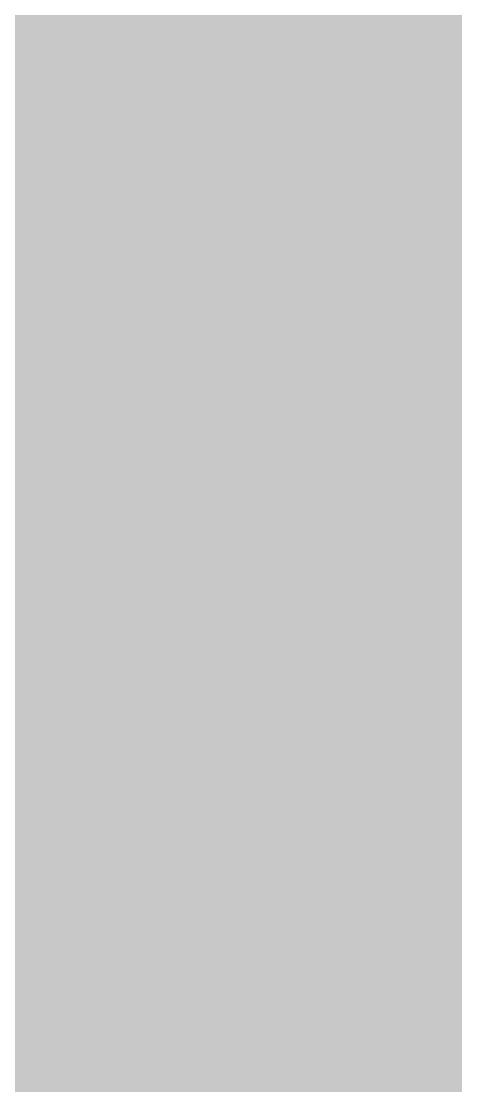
# Model space of a CAD drawing. Header units: millimetres. Extents: x -11 to 223, y -88 to 3.
# Drawn here: x 24.4457 to 24.4869, y -76.0306 to -75.9295 of the extents above; entities that cross this region are included whole.
import ezdxf

# ---------------------------------------------------------------- set-up
doc = ezdxf.new("R2010")
doc.units = ezdxf.units.MM
doc.header["$MEASUREMENT"] = 0
for name, color, linetype, true_color in [('Bottom-Layer', 7, 'Continuous', 0x0000ff), ('Top-Layer', 7, 'Continuous', 0xff0000), ('Top-Silkscreen-Layer', 7, 'Continuous', 0xffcc00)]:
    doc.layers.add(name, color=color, linetype=linetype, true_color=true_color)

msp = doc.modelspace()

# ---------------------------------------------------------------- hatches: boundary and pattern name
at = {"layer": 'Bottom-Layer'}
msp.add_hatch(color=256, dxfattribs=at).paths.add_polyline_path([(-10.33528, 1.97866), (-0.38039, 1.97866), (-0.84578, 1.72673), (-1.19549, 1.32954), (-1.38645, 0.83599), (-1.39516, 0.30686), (-1.22055, -0.1927), (-0.8841, -0.60119), (-0.42726, -0.8683), (0.09374, -0.96115), (1.79374, -0.96115), (2.31473, -0.8683), (2.77158, -0.60119), (3.10802, -0.1927), (3.28264, 0.30686), (3.27393, 0.83599), (3.08296, 1.32954), (2.73326, 1.72673), (2.26787, 1.97866), (222.62891, 1.97866), (222.62891, -87.47523), (-10.33528, -87.47523)])
at = {"layer": 'Top-Layer'}
msp.add_hatch(color=256, dxfattribs=at).paths.add_polyline_path([(-10.33528, 1.97866), (-0.38039, 1.97866), (-0.84578, 1.72673), (-1.19549, 1.32954), (-1.38645, 0.83599), (-1.39516, 0.30686), (-1.22055, -0.1927), (-0.8841, -0.60119), (-0.42726, -0.8683), (0.09374, -0.96115), (1.79374, -0.96115), (2.31473, -0.8683), (2.77158, -0.60119), (3.10802, -0.1927), (3.28264, 0.30686), (3.27393, 0.83599), (3.08296, 1.32954), (2.73326, 1.72673), (2.26787, 1.97866), (222.62891, 1.97866), (222.62891, -87.47523), (-10.33528, -87.47523)])
at = {"layer": 'Top-Silkscreen-Layer'}
msp.add_hatch(color=256, dxfattribs=at).paths.add_polyline_path([(24.68505, -76.36435), (24.38025, -76.36435), (24.38025, -75.85815), (24.68505, -75.85815)])
msp.add_hatch(color=256, dxfattribs=at).paths.add_polyline_path([(24.68505, -76.36435), (24.38025, -76.36435), (24.38025, -75.85815), (24.68505, -75.85815)])

# ---------------------------------------------------------------- linework, layer by layer
at = {"layer": 'Bottom-Layer', "const_width": 0.0508}
msp.add_lwpolyline([(23.46191, -62.42527), (23.46191, -79.16632), (23.055, -79.43993), (22.78359, -79.84832), (22.68891, -80.32943), (22.78533, -80.8102), (23.05821, -81.2176), (23.4661, -81.48975), (23.94705, -81.5853), (24.42799, -81.48975), (24.83589, -81.2176), (25.10877, -80.8102), (25.20519, -80.32943), (25.1105, -79.84832), (24.8391, -79.43993), (24.43219, -79.16632), (24.43219, -62.42527)], dxfattribs=at)
at = {"layer": 'Top-Layer', "const_width": 0.0508}
msp.add_lwpolyline([(26.35333, -74.25334), (26.19594, -74.3585), (24.47204, -76.08241), (23.92498, -76.08241), (23.74591, -76.13039), (23.61482, -76.26148), (23.56684, -76.44055), (23.56684, -76.98761), (23.19804, -77.35641), (23.30374, -76.67202), (23.24175, -75.98231), (23.01569, -75.32774), (22.63884, -74.74676), (22.13332, -74.27346), (21.52882, -73.93564)], dxfattribs=at)

doc.saveas('drawing.dxf')
